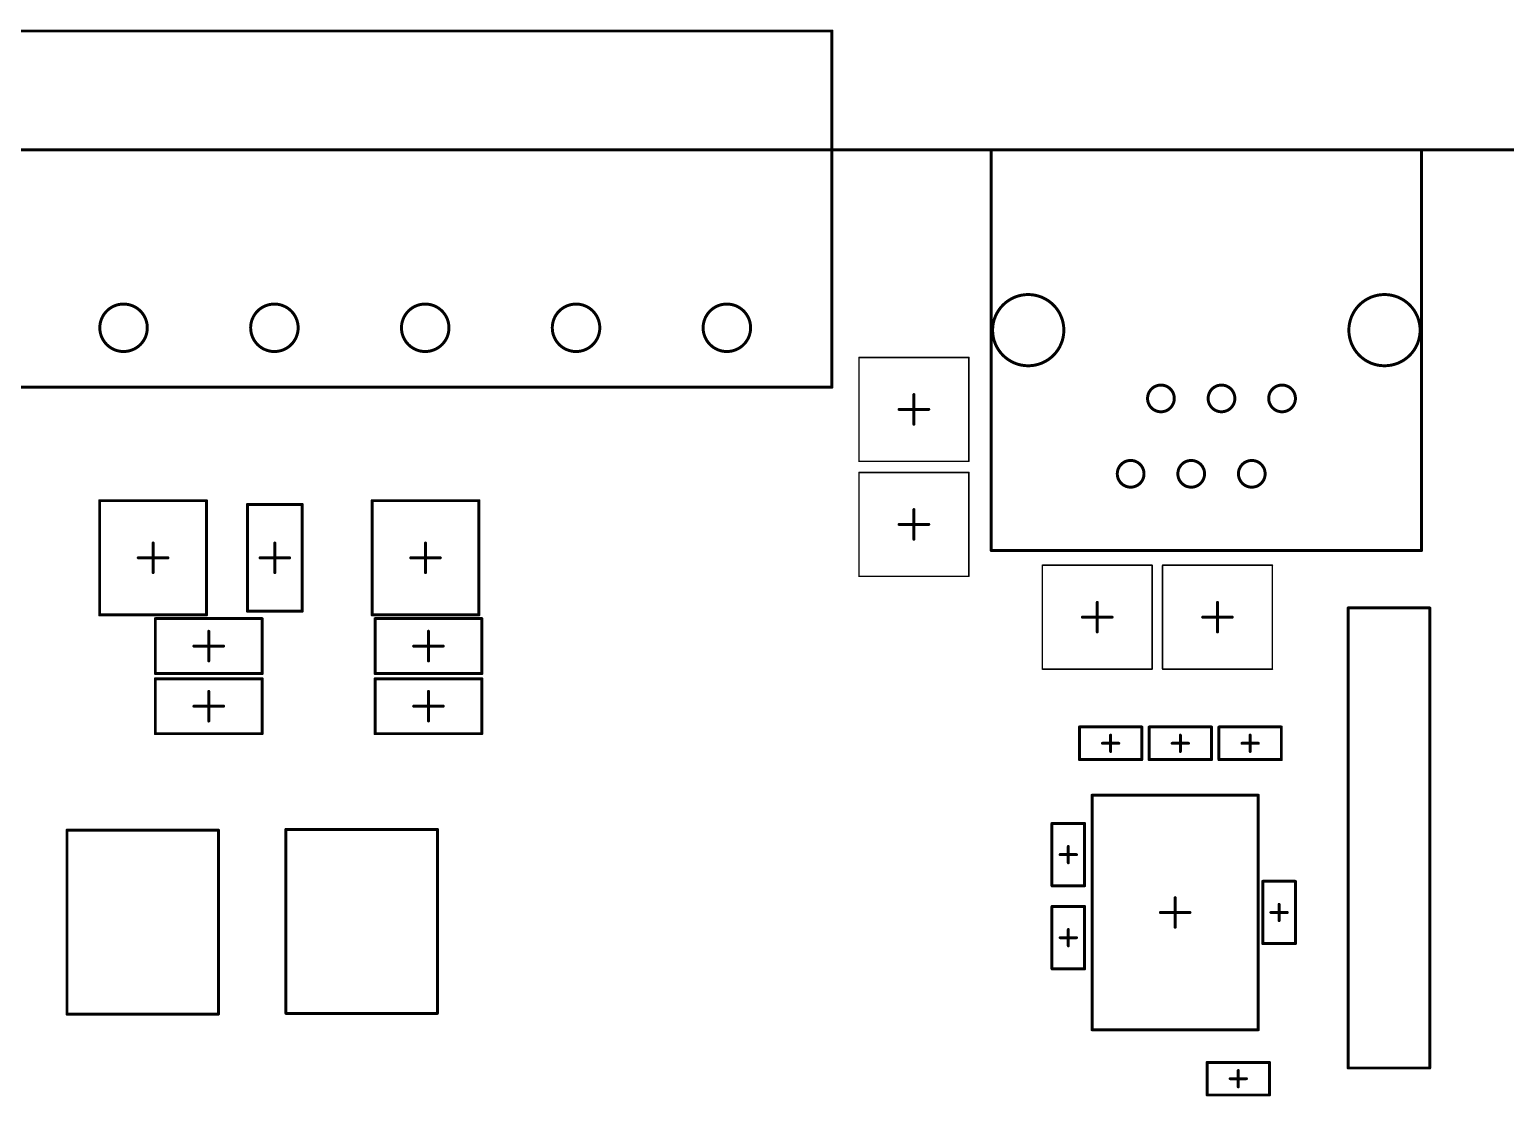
# Model space of a CAD drawing. Header units: millimetres. Extents: x 17 to 252, y 25 to 107.
# Drawn here: x 167.21 to 216.93, y 71.1 to 107.05 of the extents above; entities that cross this region are included whole.
import ezdxf

# ---------------------------------------------------------------- set-up
doc = ezdxf.new("R2010")
doc.units = ezdxf.units.MM
doc.layers.add('Mechanical1', color=6, linetype='Continuous')
doc.layers.add('Mechanical15', color=56, linetype='Continuous')

# ---------------------------------------------------------------- blocks, each defined once
blk = doc.blocks.new('CAPC1005X06N_62')
at = {"layer": 'Mechanical15', "const_width": 0.1}
for points in [[(-1.05, -0.55), (-1.05, 0.55)], [(-1.05, 0.55), (1.05, 0.55)], [(1.05, -0.55), (1.05, 0.55)], [(-0.275, 0), (0.275, 0)], [(0, -0.275), (0, 0.275)], [(-1.05, -0.55), (1.05, -0.55)]]:
    blk.add_lwpolyline(points, dxfattribs=at)
at = {"layer": 'Mechanical15', "const_width": 0.05}
for points in [[(-1.075, 0.55, 1), (-1.025, 0.55, 1)], [(-1.075, 0.55, 1), (-1.025, 0.55, 1)], [(1.025, 0.55, 1), (1.075, 0.55, 1)], [(1.025, 0.55, 1), (1.075, 0.55, 1)], [(-0.3, 0, 1), (-0.25, 0, 1)], [(-0.025, 0.275, 1), (0.025, 0.275, 1)], [(0.25, 0, 1), (0.3, 0, 1)], [(-0.025, -0.275, 1), (0.025, -0.275, 1)], [(-1.075, -0.55, 1), (-1.025, -0.55, 1)], [(-1.075, -0.55, 1), (-1.025, -0.55, 1)], [(1.025, -0.55, 1), (1.075, -0.55, 1)], [(1.025, -0.55, 1), (1.075, -0.55, 1)]]:
    blk.add_lwpolyline(points, format="xyb", close=True, dxfattribs=at)
blk = doc.blocks.new('CAPC1005X06N_63')
at = {"layer": 'Mechanical15', "const_width": 0.1}
for points in [[(-1.05, -0.55), (-1.05, 0.55)], [(1.05, 0.55), (-1.05, 0.55)], [(1.05, -0.55), (1.05, 0.55)], [(0.275, 0), (-0.275, 0)], [(0, -0.275), (0, 0.275)], [(1.05, -0.55), (-1.05, -0.55)]]:
    blk.add_lwpolyline(points, dxfattribs=at)
at = {"layer": 'Mechanical15', "const_width": 0.05}
for points in [[(-1.075, 0.55, 1), (-1.025, 0.55, 1)], [(-1.075, 0.55, 1), (-1.025, 0.55, 1)], [(1.025, 0.55, 1), (1.075, 0.55, 1)], [(1.025, 0.55, 1), (1.075, 0.55, 1)], [(-0.3, 0, 1), (-0.25, 0, 1)], [(-0.025, 0.275, 1), (0.025, 0.275, 1)], [(0.25, 0, 1), (0.3, 0, 1)], [(-0.025, -0.275, 1), (0.025, -0.275, 1)], [(-1.075, -0.55, 1), (-1.025, -0.55, 1)], [(-1.075, -0.55, 1), (-1.025, -0.55, 1)], [(1.025, -0.55, 1), (1.075, -0.55, 1)], [(1.025, -0.55, 1), (1.075, -0.55, 1)]]:
    blk.add_lwpolyline(points, format="xyb", close=True, dxfattribs=at)
blk = doc.blocks.new('CAPC1005X06N_64')
at = {"layer": 'Mechanical15', "const_width": 0.1}
for points in [[(-1.05, -0.55), (-1.05, 0.55)], [(-1.05, 0.55), (1.05, 0.55)], [(1.05, -0.55), (1.05, 0.55)], [(-0.275, 0), (0.275, 0)], [(0, -0.275), (0, 0.275)], [(-1.05, -0.55), (1.05, -0.55)]]:
    blk.add_lwpolyline(points, dxfattribs=at)
at = {"layer": 'Mechanical15', "const_width": 0.05}
for points in [[(-1.075, 0.55, 1), (-1.025, 0.55, 1)], [(-1.075, 0.55, 1), (-1.025, 0.55, 1)], [(1.025, 0.55, 1), (1.075, 0.55, 1)], [(1.025, 0.55, 1), (1.075, 0.55, 1)], [(-0.3, 0, 1), (-0.25, 0, 1)], [(-0.025, 0.275, 1), (0.025, 0.275, 1)], [(0.25, 0, 1), (0.3, 0, 1)], [(-0.025, -0.275, 1), (0.025, -0.275, 1)], [(-1.075, -0.55, 1), (-1.025, -0.55, 1)], [(-1.075, -0.55, 1), (-1.025, -0.55, 1)], [(1.025, -0.55, 1), (1.075, -0.55, 1)], [(1.025, -0.55, 1), (1.075, -0.55, 1)]]:
    blk.add_lwpolyline(points, format="xyb", close=True, dxfattribs=at)
blk = doc.blocks.new('CAPC1005X06N_65')
at = {"layer": 'Mechanical15', "const_width": 0.1}
for points in [[(-1.05, -0.55), (-1.05, 0.55)], [(-1.05, 0.55), (1.05, 0.55)], [(1.05, -0.55), (1.05, 0.55)], [(-0.275, 0), (0.275, 0)], [(0, -0.275), (0, 0.275)], [(-1.05, -0.55), (1.05, -0.55)]]:
    blk.add_lwpolyline(points, dxfattribs=at)
at = {"layer": 'Mechanical15', "const_width": 0.05}
for points in [[(-1.075, 0.55, 1), (-1.025, 0.55, 1)], [(-1.075, 0.55, 1), (-1.025, 0.55, 1)], [(1.025, 0.55, 1), (1.075, 0.55, 1)], [(1.025, 0.55, 1), (1.075, 0.55, 1)], [(-0.3, 0, 1), (-0.25, 0, 1)], [(-0.025, 0.275, 1), (0.025, 0.275, 1)], [(0.25, 0, 1), (0.3, 0, 1)], [(-0.025, -0.275, 1), (0.025, -0.275, 1)], [(-1.075, -0.55, 1), (-1.025, -0.55, 1)], [(-1.075, -0.55, 1), (-1.025, -0.55, 1)], [(1.025, -0.55, 1), (1.075, -0.55, 1)], [(1.025, -0.55, 1), (1.075, -0.55, 1)]]:
    blk.add_lwpolyline(points, format="xyb", close=True, dxfattribs=at)
blk = doc.blocks.new('CAPC1005X06N_66')
at = {"layer": 'Mechanical15', "const_width": 0.1}
for points in [[(-1.05, -0.55), (-1.05, 0.55)], [(-1.05, 0.55), (1.05, 0.55)], [(1.05, -0.55), (1.05, 0.55)], [(-0.275, 0), (0.275, 0)], [(0, -0.275), (0, 0.275)], [(-1.05, -0.55), (1.05, -0.55)]]:
    blk.add_lwpolyline(points, dxfattribs=at)
at = {"layer": 'Mechanical15', "const_width": 0.05}
for points in [[(-1.075, 0.55, 1), (-1.025, 0.55, 1)], [(-1.075, 0.55, 1), (-1.025, 0.55, 1)], [(1.025, 0.55, 1), (1.075, 0.55, 1)], [(1.025, 0.55, 1), (1.075, 0.55, 1)], [(-0.3, 0, 1), (-0.25, 0, 1)], [(-0.025, 0.275, 1), (0.025, 0.275, 1)], [(0.25, 0, 1), (0.3, 0, 1)], [(-0.025, -0.275, 1), (0.025, -0.275, 1)], [(-1.075, -0.55, 1), (-1.025, -0.55, 1)], [(-1.075, -0.55, 1), (-1.025, -0.55, 1)], [(1.025, -0.55, 1), (1.075, -0.55, 1)], [(1.025, -0.55, 1), (1.075, -0.55, 1)]]:
    blk.add_lwpolyline(points, format="xyb", close=True, dxfattribs=at)
blk = doc.blocks.new('AJ61_1011_TAPR_RNS0_79')
at = {"layer": 'Mechanical15', "const_width": 0.1}
for points in [[(54.35, 2), (-3.54, 2)], [(-3.54, 2), (-3.54, -10)], [(54.35, -10), (-3.54, -10)]]:
    blk.add_lwpolyline(points, dxfattribs=at)
at = {"layer": 'Mechanical15', "const_width": 0.05}
for points in [[(-3.565, 2, 1), (-3.515, 2, 1)], [(-3.565, 2, 1), (-3.515, 2, 1)], [(-3.565, -10, 1), (-3.515, -10, 1)], [(-3.565, -10, 1), (-3.515, -10, 1)]]:
    blk.add_lwpolyline(points, format="xyb", close=True, dxfattribs=at)
blk = doc.blocks.new('AJ23_1006_T8P0_VFC0_80')
at = {"layer": 'Mechanical15', "const_width": 0.1}
for points in [[(-7.75, 1.375), (-7.75, -1.375)], [(-7.75, 1.375), (7.75, 1.375)], [(7.75, 1.375), (7.75, -1.375)], [(-7.75, -1.375), (7.75, -1.375)]]:
    blk.add_lwpolyline(points, dxfattribs=at)
at = {"layer": 'Mechanical15', "const_width": 0.05}
for points in [[(-7.775, 1.375, 1), (-7.725, 1.375, 1)], [(-7.775, 1.375, 1), (-7.725, 1.375, 1)], [(7.725, 1.375, 1), (7.775, 1.375, 1)], [(7.725, 1.375, 1), (7.775, 1.375, 1)], [(-7.775, -1.375, 1), (-7.725, -1.375, 1)], [(-7.775, -1.375, 1), (-7.725, -1.375, 1)], [(7.725, -1.375, 1), (7.775, -1.375, 1)], [(7.725, -1.375, 1), (7.775, -1.375, 1)]]:
    blk.add_lwpolyline(points, format="xyb", close=True, dxfattribs=at)
blk = doc.blocks.new('AJ31_1006_TKSR_RPU0_81')
at = {"layer": 'Mechanical15', "const_width": 0.1}
for points in [[(-7.25, 5), (-7.25, -8.5)], [(7.25, 5), (-7.25, 5)], [(7.25, 5), (7.25, -8.5)], [(7.25, -8.5), (-7.25, -8.5)]]:
    blk.add_lwpolyline(points, dxfattribs=at)
at = {"layer": 'Mechanical15', "const_width": 0.05}
for points in [[(-7.275, 5, 1), (-7.225, 5, 1)], [(-7.275, 5, 1), (-7.225, 5, 1)], [(7.225, 5, 1), (7.275, 5, 1)], [(7.225, 5, 1), (7.275, 5, 1)], [(-7.275, -8.5, 1), (-7.225, -8.5, 1)], [(-7.275, -8.5, 1), (-7.225, -8.5, 1)], [(7.225, -8.5, 1), (7.275, -8.5, 1)], [(7.225, -8.5, 1), (7.275, -8.5, 1)]]:
    blk.add_lwpolyline(points, format="xyb", close=True, dxfattribs=at)
blk = doc.blocks.new('RESC2012X07N_175')
at = {"layer": 'Mechanical15', "const_width": 0.1}
for points in [[(1.8, 0.925), (-1.8, 0.925)], [(-1.8, 0.925), (-1.8, -0.925)], [(0, 0.5), (0, -0.5)], [(1.8, 0.925), (1.8, -0.925)], [(0.5, 0), (-0.5, 0)], [(1.8, -0.925), (-1.8, -0.925)]]:
    blk.add_lwpolyline(points, dxfattribs=at)
at = {"layer": 'Mechanical15', "const_width": 0.05}
for points in [[(-1.825, 0.925, 1), (-1.775, 0.925, 1)], [(-1.825, 0.925, 1), (-1.775, 0.925, 1)], [(-0.025, 0.5, 1), (0.025, 0.5, 1)], [(1.775, 0.925, 1), (1.825, 0.925, 1)], [(1.775, 0.925, 1), (1.825, 0.925, 1)], [(-0.525, 0, 1), (-0.475, 0, 1)], [(0.475, 0, 1), (0.525, 0, 1)], [(-0.025, -0.5, 1), (0.025, -0.5, 1)], [(-1.825, -0.925, 1), (-1.775, -0.925, 1)], [(-1.825, -0.925, 1), (-1.775, -0.925, 1)], [(1.775, -0.925, 1), (1.825, -0.925, 1)], [(1.775, -0.925, 1), (1.825, -0.925, 1)]]:
    blk.add_lwpolyline(points, format="xyb", close=True, dxfattribs=at)
blk = doc.blocks.new('RESC2012X07N_176')
at = {"layer": 'Mechanical15', "const_width": 0.1}
for points in [[(1.8, 0.925), (-1.8, 0.925)], [(-1.8, 0.925), (-1.8, -0.925)], [(0, 0.5), (0, -0.5)], [(1.8, 0.925), (1.8, -0.925)], [(0.5, 0), (-0.5, 0)], [(1.8, -0.925), (-1.8, -0.925)]]:
    blk.add_lwpolyline(points, dxfattribs=at)
at = {"layer": 'Mechanical15', "const_width": 0.05}
for points in [[(-1.825, 0.925, 1), (-1.775, 0.925, 1)], [(-1.825, 0.925, 1), (-1.775, 0.925, 1)], [(-0.025, 0.5, 1), (0.025, 0.5, 1)], [(1.775, 0.925, 1), (1.825, 0.925, 1)], [(1.775, 0.925, 1), (1.825, 0.925, 1)], [(-0.525, 0, 1), (-0.475, 0, 1)], [(0.475, 0, 1), (0.525, 0, 1)], [(-0.025, -0.5, 1), (0.025, -0.5, 1)], [(-1.825, -0.925, 1), (-1.775, -0.925, 1)], [(-1.825, -0.925, 1), (-1.775, -0.925, 1)], [(1.775, -0.925, 1), (1.825, -0.925, 1)], [(1.775, -0.925, 1), (1.825, -0.925, 1)]]:
    blk.add_lwpolyline(points, format="xyb", close=True, dxfattribs=at)
blk = doc.blocks.new('RESC2012X07N_181')
at = {"layer": 'Mechanical15', "const_width": 0.1}
for points in [[(1.8, 0.925), (-1.8, 0.925)], [(-1.8, -0.925), (-1.8, 0.925)], [(0, -0.5), (0, 0.5)], [(1.8, -0.925), (1.8, 0.925)], [(0.5, 0), (-0.5, 0)], [(1.8, -0.925), (-1.8, -0.925)]]:
    blk.add_lwpolyline(points, dxfattribs=at)
at = {"layer": 'Mechanical15', "const_width": 0.05}
for points in [[(-1.825, 0.925, 1), (-1.775, 0.925, 1)], [(-1.825, 0.925, 1), (-1.775, 0.925, 1)], [(-0.025, 0.5, 1), (0.025, 0.5, 1)], [(1.775, 0.925, 1), (1.825, 0.925, 1)], [(1.775, 0.925, 1), (1.825, 0.925, 1)], [(-0.525, 0, 1), (-0.475, 0, 1)], [(0.475, 0, 1), (0.525, 0, 1)], [(-0.025, -0.5, 1), (0.025, -0.5, 1)], [(-1.825, -0.925, 1), (-1.775, -0.925, 1)], [(-1.825, -0.925, 1), (-1.775, -0.925, 1)], [(1.775, -0.925, 1), (1.825, -0.925, 1)], [(1.775, -0.925, 1), (1.825, -0.925, 1)]]:
    blk.add_lwpolyline(points, format="xyb", close=True, dxfattribs=at)
blk = doc.blocks.new('RESC2012X07N_186')
at = {"layer": 'Mechanical15', "const_width": 0.1}
for points in [[(1.8, 0.925), (-1.8, 0.925)], [(-1.8, 0.925), (-1.8, -0.925)], [(0, 0.5), (0, -0.5)], [(1.8, 0.925), (1.8, -0.925)], [(0.5, 0), (-0.5, 0)], [(1.8, -0.925), (-1.8, -0.925)]]:
    blk.add_lwpolyline(points, dxfattribs=at)
at = {"layer": 'Mechanical15', "const_width": 0.05}
for points in [[(-1.825, 0.925, 1), (-1.775, 0.925, 1)], [(-1.825, 0.925, 1), (-1.775, 0.925, 1)], [(-0.025, 0.5, 1), (0.025, 0.5, 1)], [(1.775, 0.925, 1), (1.825, 0.925, 1)], [(1.775, 0.925, 1), (1.825, 0.925, 1)], [(-0.525, 0, 1), (-0.475, 0, 1)], [(0.475, 0, 1), (0.525, 0, 1)], [(-0.025, -0.5, 1), (0.025, -0.5, 1)], [(-1.825, -0.925, 1), (-1.775, -0.925, 1)], [(-1.825, -0.925, 1), (-1.775, -0.925, 1)], [(1.775, -0.925, 1), (1.825, -0.925, 1)], [(1.775, -0.925, 1), (1.825, -0.925, 1)]]:
    blk.add_lwpolyline(points, format="xyb", close=True, dxfattribs=at)
blk = doc.blocks.new('RESC2012X07N_187')
at = {"layer": 'Mechanical15', "const_width": 0.1}
for points in [[(1.8, 0.925), (-1.8, 0.925)], [(-1.8, 0.925), (-1.8, -0.925)], [(0, 0.5), (0, -0.5)], [(1.8, 0.925), (1.8, -0.925)], [(0.5, 0), (-0.5, 0)], [(1.8, -0.925), (-1.8, -0.925)]]:
    blk.add_lwpolyline(points, dxfattribs=at)
at = {"layer": 'Mechanical15', "const_width": 0.05}
for points in [[(-1.825, 0.925, 1), (-1.775, 0.925, 1)], [(-1.825, 0.925, 1), (-1.775, 0.925, 1)], [(-0.025, 0.5, 1), (0.025, 0.5, 1)], [(1.775, 0.925, 1), (1.825, 0.925, 1)], [(1.775, 0.925, 1), (1.825, 0.925, 1)], [(-0.525, 0, 1), (-0.475, 0, 1)], [(0.475, 0, 1), (0.525, 0, 1)], [(-0.025, -0.5, 1), (0.025, -0.5, 1)], [(-1.825, -0.925, 1), (-1.775, -0.925, 1)], [(-1.825, -0.925, 1), (-1.775, -0.925, 1)], [(1.775, -0.925, 1), (1.825, -0.925, 1)], [(1.775, -0.925, 1), (1.825, -0.925, 1)]]:
    blk.add_lwpolyline(points, format="xyb", close=True, dxfattribs=at)
blk = doc.blocks.new('RESC1005X04N_207')
at = {"layer": 'Mechanical15', "const_width": 0.1}
for points in [[(1.05, 0.55), (-1.05, 0.55)], [(-1.05, -0.55), (-1.05, 0.55)], [(1.05, -0.55), (1.05, 0.55)], [(0.275, 0), (-0.275, 0)], [(0, -0.275), (0, 0.275)], [(1.05, -0.55), (-1.05, -0.55)]]:
    blk.add_lwpolyline(points, dxfattribs=at)
at = {"layer": 'Mechanical15', "const_width": 0.05}
for points in [[(-1.075, 0.55, 1), (-1.025, 0.55, 1)], [(-1.075, 0.55, 1), (-1.025, 0.55, 1)], [(1.025, 0.55, 1), (1.075, 0.55, 1)], [(1.025, 0.55, 1), (1.075, 0.55, 1)], [(-0.3, 0, 1), (-0.25, 0, 1)], [(-0.025, 0.275, 1), (0.025, 0.275, 1)], [(0.25, 0, 1), (0.3, 0, 1)], [(-0.025, -0.275, 1), (0.025, -0.275, 1)], [(-1.075, -0.55, 1), (-1.025, -0.55, 1)], [(-1.075, -0.55, 1), (-1.025, -0.55, 1)], [(1.025, -0.55, 1), (1.075, -0.55, 1)], [(1.025, -0.55, 1), (1.075, -0.55, 1)]]:
    blk.add_lwpolyline(points, format="xyb", close=True, dxfattribs=at)
blk = doc.blocks.new('RESC1005X04N_208')
at = {"layer": 'Mechanical15', "const_width": 0.1}
for points in [[(1.05, 0.55), (-1.05, 0.55)], [(-1.05, -0.55), (-1.05, 0.55)], [(1.05, -0.55), (1.05, 0.55)], [(0.275, 0), (-0.275, 0)], [(0, -0.275), (0, 0.275)], [(1.05, -0.55), (-1.05, -0.55)]]:
    blk.add_lwpolyline(points, dxfattribs=at)
at = {"layer": 'Mechanical15', "const_width": 0.05}
for points in [[(-1.075, 0.55, 1), (-1.025, 0.55, 1)], [(-1.075, 0.55, 1), (-1.025, 0.55, 1)], [(1.025, 0.55, 1), (1.075, 0.55, 1)], [(1.025, 0.55, 1), (1.075, 0.55, 1)], [(-0.3, 0, 1), (-0.25, 0, 1)], [(-0.025, 0.275, 1), (0.025, 0.275, 1)], [(0.25, 0, 1), (0.3, 0, 1)], [(-0.025, -0.275, 1), (0.025, -0.275, 1)], [(-1.075, -0.55, 1), (-1.025, -0.55, 1)], [(-1.075, -0.55, 1), (-1.025, -0.55, 1)], [(1.025, -0.55, 1), (1.075, -0.55, 1)], [(1.025, -0.55, 1), (1.075, -0.55, 1)]]:
    blk.add_lwpolyline(points, format="xyb", close=True, dxfattribs=at)
blk = doc.blocks.new('SOT90P247X115_3N_250')
at = {"layer": 'Mechanical15', "const_width": 0.1}
for points in [[(-1.925, 1.8), (1.925, 1.8)], [(-1.925, 1.8), (-1.925, -1.8)], [(1.925, 1.8), (1.925, -1.8)], [(0, 0.5), (0, -0.5)], [(-0.5, 0), (0.5, 0)], [(-1.925, -1.8), (1.925, -1.8)]]:
    blk.add_lwpolyline(points, dxfattribs=at)
at = {"layer": 'Mechanical15', "const_width": 0.05}
for points in [[(-1.95, 1.8, 1), (-1.9, 1.8, 1)], [(-1.95, 1.8, 1), (-1.9, 1.8, 1)], [(1.9, 1.8, 1), (1.95, 1.8, 1)], [(1.9, 1.8, 1), (1.95, 1.8, 1)], [(-0.025, 0.5, 1), (0.025, 0.5, 1)], [(-0.525, 0, 1), (-0.475, 0, 1)], [(0.475, 0, 1), (0.525, 0, 1)], [(-0.025, -0.5, 1), (0.025, -0.5, 1)], [(-1.95, -1.8, 1), (-1.9, -1.8, 1)], [(-1.95, -1.8, 1), (-1.9, -1.8, 1)], [(1.9, -1.8, 1), (1.95, -1.8, 1)], [(1.9, -1.8, 1), (1.95, -1.8, 1)]]:
    blk.add_lwpolyline(points, format="xyb", close=True, dxfattribs=at)
blk = doc.blocks.new('SOT90P247X115_3N_253')
at = {"layer": 'Mechanical15', "const_width": 0.1}
for points in [[(-1.925, 1.8), (1.925, 1.8)], [(-1.925, 1.8), (-1.925, -1.8)], [(1.925, 1.8), (1.925, -1.8)], [(0, 0.5), (0, -0.5)], [(-0.5, 0), (0.5, 0)], [(-1.925, -1.8), (1.925, -1.8)]]:
    blk.add_lwpolyline(points, dxfattribs=at)
at = {"layer": 'Mechanical15', "const_width": 0.05}
for points in [[(-1.95, 1.8, 1), (-1.9, 1.8, 1)], [(-1.95, 1.8, 1), (-1.9, 1.8, 1)], [(1.9, 1.8, 1), (1.95, 1.8, 1)], [(1.9, 1.8, 1), (1.95, 1.8, 1)], [(-0.025, 0.5, 1), (0.025, 0.5, 1)], [(-0.525, 0, 1), (-0.475, 0, 1)], [(0.475, 0, 1), (0.525, 0, 1)], [(-0.025, -0.5, 1), (0.025, -0.5, 1)], [(-1.95, -1.8, 1), (-1.9, -1.8, 1)], [(-1.95, -1.8, 1), (-1.9, -1.8, 1)], [(1.9, -1.8, 1), (1.95, -1.8, 1)], [(1.9, -1.8, 1), (1.95, -1.8, 1)]]:
    blk.add_lwpolyline(points, format="xyb", close=True, dxfattribs=at)
blk = doc.blocks.new('SOT95P230X111_3N_260')
at = {"layer": 'Mechanical15'}
for points, const_width in [([(-1.85, 1.75), (-1.85, -1.75)], 0.05), ([(1.85, 1.75), (-1.85, 1.75)], 0.05), ([(1.85, 1.75), (1.85, -1.75)], 0.05), ([(0, 0.5), (0, -0.5)], 0.1), ([(0.5, 0), (-0.5, 0)], 0.1), ([(1.85, -1.75), (-1.85, -1.75)], 0.05)]:
    blk.add_lwpolyline(points, dxfattribs=dict(at, const_width=const_width))
for points, const_width in [([(-1.863, 1.75, 1), (-1.838, 1.75, 1)], 0.025), ([(-1.863, 1.75, 1), (-1.838, 1.75, 1)], 0.025), ([(1.837, 1.75, 1), (1.862, 1.75, 1)], 0.025), ([(1.837, 1.75, 1), (1.862, 1.75, 1)], 0.025), ([(-0.025, 0.5, 1), (0.025, 0.5, 1)], 0.05), ([(-0.525, 0, 1), (-0.475, 0, 1)], 0.05), ([(0.475, 0, 1), (0.525, 0, 1)], 0.05), ([(-0.025, -0.5, 1), (0.025, -0.5, 1)], 0.05), ([(-1.863, -1.75, 1), (-1.838, -1.75, 1)], 0.025), ([(-1.863, -1.75, 1), (-1.838, -1.75, 1)], 0.025), ([(1.837, -1.75, 1), (1.862, -1.75, 1)], 0.025), ([(1.837, -1.75, 1), (1.862, -1.75, 1)], 0.025)]:
    blk.add_lwpolyline(points, format="xyb", close=True, dxfattribs=dict(at, const_width=const_width))
blk = doc.blocks.new('SOT95P230X111_3N_261')
at = {"layer": 'Mechanical15'}
for points, const_width in [([(-1.85, 1.75), (-1.85, -1.75)], 0.05), ([(1.85, 1.75), (-1.85, 1.75)], 0.05), ([(1.85, 1.75), (1.85, -1.75)], 0.05), ([(0, 0.5), (0, -0.5)], 0.1), ([(0.5, 0), (-0.5, 0)], 0.1), ([(1.85, -1.75), (-1.85, -1.75)], 0.05)]:
    blk.add_lwpolyline(points, dxfattribs=dict(at, const_width=const_width))
for points, const_width in [([(-1.863, 1.75, 1), (-1.838, 1.75, 1)], 0.025), ([(-1.863, 1.75, 1), (-1.838, 1.75, 1)], 0.025), ([(1.837, 1.75, 1), (1.862, 1.75, 1)], 0.025), ([(1.837, 1.75, 1), (1.862, 1.75, 1)], 0.025), ([(-0.025, 0.5, 1), (0.025, 0.5, 1)], 0.05), ([(-0.525, 0, 1), (-0.475, 0, 1)], 0.05), ([(0.475, 0, 1), (0.525, 0, 1)], 0.05), ([(-0.025, -0.5, 1), (0.025, -0.5, 1)], 0.05), ([(-1.863, -1.75, 1), (-1.838, -1.75, 1)], 0.025), ([(-1.863, -1.75, 1), (-1.838, -1.75, 1)], 0.025), ([(1.837, -1.75, 1), (1.862, -1.75, 1)], 0.025), ([(1.837, -1.75, 1), (1.862, -1.75, 1)], 0.025)]:
    blk.add_lwpolyline(points, format="xyb", close=True, dxfattribs=dict(at, const_width=const_width))
blk = doc.blocks.new('SOT95P230X111_3N_262')
at = {"layer": 'Mechanical15'}
for points, const_width in [([(-1.85, 1.75), (-1.85, -1.75)], 0.05), ([(1.85, 1.75), (-1.85, 1.75)], 0.05), ([(1.85, 1.75), (1.85, -1.75)], 0.05), ([(0, 0.5), (0, -0.5)], 0.1), ([(0.5, 0), (-0.5, 0)], 0.1), ([(1.85, -1.75), (-1.85, -1.75)], 0.05)]:
    blk.add_lwpolyline(points, dxfattribs=dict(at, const_width=const_width))
for points, const_width in [([(-1.863, 1.75, 1), (-1.838, 1.75, 1)], 0.025), ([(-1.863, 1.75, 1), (-1.838, 1.75, 1)], 0.025), ([(1.837, 1.75, 1), (1.862, 1.75, 1)], 0.025), ([(1.837, 1.75, 1), (1.862, 1.75, 1)], 0.025), ([(-0.025, 0.5, 1), (0.025, 0.5, 1)], 0.05), ([(-0.525, 0, 1), (-0.475, 0, 1)], 0.05), ([(0.475, 0, 1), (0.525, 0, 1)], 0.05), ([(-0.025, -0.5, 1), (0.025, -0.5, 1)], 0.05), ([(-1.863, -1.75, 1), (-1.838, -1.75, 1)], 0.025), ([(-1.863, -1.75, 1), (-1.838, -1.75, 1)], 0.025), ([(1.837, -1.75, 1), (1.862, -1.75, 1)], 0.025), ([(1.837, -1.75, 1), (1.862, -1.75, 1)], 0.025)]:
    blk.add_lwpolyline(points, format="xyb", close=True, dxfattribs=dict(at, const_width=const_width))
blk = doc.blocks.new('SOT95P230X111_3N_263')
at = {"layer": 'Mechanical15'}
for points, const_width in [([(-1.85, 1.75), (-1.85, -1.75)], 0.05), ([(1.85, 1.75), (-1.85, 1.75)], 0.05), ([(1.85, 1.75), (1.85, -1.75)], 0.05), ([(0, 0.5), (0, -0.5)], 0.1), ([(0.5, 0), (-0.5, 0)], 0.1), ([(1.85, -1.75), (-1.85, -1.75)], 0.05)]:
    blk.add_lwpolyline(points, dxfattribs=dict(at, const_width=const_width))
for points, const_width in [([(-1.863, 1.75, 1), (-1.838, 1.75, 1)], 0.025), ([(-1.863, 1.75, 1), (-1.838, 1.75, 1)], 0.025), ([(1.837, 1.75, 1), (1.862, 1.75, 1)], 0.025), ([(1.837, 1.75, 1), (1.862, 1.75, 1)], 0.025), ([(-0.025, 0.5, 1), (0.025, 0.5, 1)], 0.05), ([(-0.525, 0, 1), (-0.475, 0, 1)], 0.05), ([(0.475, 0, 1), (0.525, 0, 1)], 0.05), ([(-0.025, -0.5, 1), (0.025, -0.5, 1)], 0.05), ([(-1.863, -1.75, 1), (-1.838, -1.75, 1)], 0.025), ([(-1.863, -1.75, 1), (-1.838, -1.75, 1)], 0.025), ([(1.837, -1.75, 1), (1.862, -1.75, 1)], 0.025), ([(1.837, -1.75, 1), (1.862, -1.75, 1)], 0.025)]:
    blk.add_lwpolyline(points, format="xyb", close=True, dxfattribs=dict(at, const_width=const_width))
blk = doc.blocks.new('TSOP65P640X120_16N_288')
at = {"layer": 'Mechanical15', "const_width": 0.1}
for points in [[(3.95, 2.8), (-3.95, 2.8)], [(-3.95, -2.8), (-3.95, 2.8)], [(3.95, -2.8), (3.95, 2.8)], [(0, -0.5), (0, 0.5)], [(0.5, 0), (-0.5, 0)], [(3.95, -2.8), (-3.95, -2.8)]]:
    blk.add_lwpolyline(points, dxfattribs=at)
at = {"layer": 'Mechanical15', "const_width": 0.05}
for points in [[(-3.975, 2.8, 1), (-3.925, 2.8, 1)], [(-3.975, 2.8, 1), (-3.925, 2.8, 1)], [(3.925, 2.8, 1), (3.975, 2.8, 1)], [(3.925, 2.8, 1), (3.975, 2.8, 1)], [(-0.025, 0.5, 1), (0.025, 0.5, 1)], [(-0.525, 0, 1), (-0.475, 0, 1)], [(0.475, 0, 1), (0.525, 0, 1)], [(-0.025, -0.5, 1), (0.025, -0.5, 1)], [(-3.975, -2.8, 1), (-3.925, -2.8, 1)], [(-3.975, -2.8, 1), (-3.925, -2.8, 1)], [(3.925, -2.8, 1), (3.975, -2.8, 1)], [(3.925, -2.8, 1), (3.975, -2.8, 1)]]:
    blk.add_lwpolyline(points, format="xyb", close=True, dxfattribs=at)

msp = doc.modelspace()

# ---------------------------------------------------------------- linework, layer by layer
at = {"layer": 'Mechanical1', "const_width": 0.1}
msp.add_lwpolyline([(19, 103), (250, 103)], dxfattribs=at)
at = {"layer": 'Mechanical1'}
for points, const_width in [([(202.05, 96.92, 1), (199.65, 96.92, 1)], 0.1), ([(214.05, 96.92, 1), (211.65, 96.92, 1)], 0.1), ([(171.18, 97, 1), (169.58, 97, 1)], 0.1), ([(176.26, 97, 1), (174.66, 97, 1)], 0.1), ([(181.34, 97, 1), (179.74, 97, 1)], 0.1), ([(186.42, 97, 1), (184.82, 97, 1)], 0.1), ([(191.5, 97, 1), (189.9, 97, 1)], 0.1), ([(169.555, 97, 1), (169.605, 97, 1)], 0.05), ([(171.155, 97, 1), (171.205, 97, 1)], 0.05), ([(174.635, 97, 1), (174.685, 97, 1)], 0.05), ([(176.235, 97, 1), (176.285, 97, 1)], 0.05), ([(179.715, 97, 1), (179.765, 97, 1)], 0.05), ([(181.315, 97, 1), (181.365, 97, 1)], 0.05), ([(184.795, 97, 1), (184.845, 97, 1)], 0.05), ([(186.395, 97, 1), (186.445, 97, 1)], 0.05), ([(189.875, 97, 1), (189.925, 97, 1)], 0.05), ([(191.475, 97, 1), (191.525, 97, 1)], 0.05), ([(199.625, 96.92, 1), (199.675, 96.92, 1)], 0.05), ([(202.025, 96.92, 1), (202.075, 96.92, 1)], 0.05), ([(211.625, 96.92, 1), (211.675, 96.92, 1)], 0.05), ([(214.025, 96.92, 1), (214.075, 96.92, 1)], 0.05), ([(205.77, 94.62, 1), (204.87, 94.62, 1)], 0.1), ([(207.81, 94.62, 1), (206.91, 94.62, 1)], 0.1), ([(209.85, 94.62, 1), (208.95, 94.62, 1)], 0.1), ([(204.845, 94.62, 1), (204.895, 94.62, 1)], 0.05), ([(205.745, 94.62, 1), (205.795, 94.62, 1)], 0.05), ([(206.885, 94.62, 1), (206.935, 94.62, 1)], 0.05), ([(207.785, 94.62, 1), (207.835, 94.62, 1)], 0.05), ([(208.925, 94.62, 1), (208.975, 94.62, 1)], 0.05), ([(209.825, 94.62, 1), (209.875, 94.62, 1)], 0.05), ([(204.75, 92.08, 1), (203.85, 92.08, 1)], 0.1), ([(206.79, 92.08, 1), (205.89, 92.08, 1)], 0.1), ([(208.83, 92.08, 1), (207.93, 92.08, 1)], 0.1), ([(203.825, 92.08, 1), (203.875, 92.08, 1)], 0.05), ([(204.725, 92.08, 1), (204.775, 92.08, 1)], 0.05), ([(205.865, 92.08, 1), (205.915, 92.08, 1)], 0.05), ([(206.765, 92.08, 1), (206.815, 92.08, 1)], 0.05), ([(207.905, 92.08, 1), (207.955, 92.08, 1)], 0.05), ([(208.805, 92.08, 1), (208.855, 92.08, 1)], 0.05)]:
    msp.add_lwpolyline(points, format="xyb", close=True, dxfattribs=dict(at, const_width=const_width))
at = {"layer": 'Mechanical15', "const_width": 0.1}
for points in [[(168.475, 73.875), (168.475, 80.075)], [(168.475, 80.075), (173.575, 80.075)], [(173.575, 73.875), (173.575, 80.075)], [(175.85, 73.9), (175.85, 80.1)], [(175.85, 80.1), (180.95, 80.1)], [(180.95, 73.9), (180.95, 80.1)], [(168.475, 73.875), (173.575, 73.875)], [(175.85, 73.9), (180.95, 73.9)]]:
    msp.add_lwpolyline(points, dxfattribs=at)
at = {"layer": 'Mechanical15', "const_width": 0.05}
for points in [[(168.45, 80.075, 1), (168.5, 80.075, 1)], [(168.45, 80.075, 1), (168.5, 80.075, 1)], [(173.55, 80.075, 1), (173.6, 80.075, 1)], [(173.55, 80.075, 1), (173.6, 80.075, 1)], [(175.825, 80.1, 1), (175.875, 80.1, 1)], [(175.825, 80.1, 1), (175.875, 80.1, 1)], [(180.925, 80.1, 1), (180.975, 80.1, 1)], [(180.925, 80.1, 1), (180.975, 80.1, 1)], [(168.45, 73.875, 1), (168.5, 73.875, 1)], [(168.45, 73.875, 1), (168.5, 73.875, 1)], [(173.55, 73.875, 1), (173.6, 73.875, 1)], [(173.55, 73.875, 1), (173.6, 73.875, 1)], [(175.825, 73.9, 1), (175.875, 73.9, 1)], [(175.825, 73.9, 1), (175.875, 73.9, 1)], [(180.925, 73.9, 1), (180.975, 73.9, 1)], [(180.925, 73.9, 1), (180.975, 73.9, 1)]]:
    msp.add_lwpolyline(points, format="xyb", close=True, dxfattribs=at)

# ---------------------------------------------------------------- block references
for name, p, rotation in [('AJ61_1011_TAPR_RNS0_79', (190.7, 97), 180), ('AJ31_1006_TKSR_RPU0_81', (206.85, 94.5), 180), ('SOT95P230X111_3N_263', (197, 94.25), 180), ('SOT95P230X111_3N_262', (197, 90.375), 180), ('SOT90P247X115_3N_253', (171.375, 89.25), 270), ('RESC2012X07N_181', (175.475, 89.25), 90), ('SOT90P247X115_3N_250', (180.55, 89.25), 270), ('SOT95P230X111_3N_261', (203.175, 87.25), 180), ('SOT95P230X111_3N_260', (207.225, 87.25), 180), ('AJ23_1006_T8P0_VFC0_80', (213, 79.81), 270), ('RESC2012X07N_186', (173.25, 86.275), 180), ('RESC2012X07N_175', (180.65, 86.275), 180), ('RESC2012X07N_187', (173.25, 84.25), 180), ('RESC2012X07N_176', (180.65, 84.25), 180), ('CAPC1005X06N_66', (203.625, 83), 360), ('CAPC1005X06N_65', (205.975, 83), 360), ('CAPC1005X06N_62', (208.325, 83), 360), ('TSOP65P640X120_16N_288', (205.8, 77.3), 90), ('RESC1005X04N_207', (202.2, 79.25), 90), ('CAPC1005X06N_63', (209.3, 77.3), 90), ('RESC1005X04N_208', (202.2, 76.45), 90), ('CAPC1005X06N_64', (207.925, 71.7), 360)]:
    msp.add_blockref(name, p, dxfattribs=dict(rotation=rotation))

doc.saveas('drawing.dxf')
